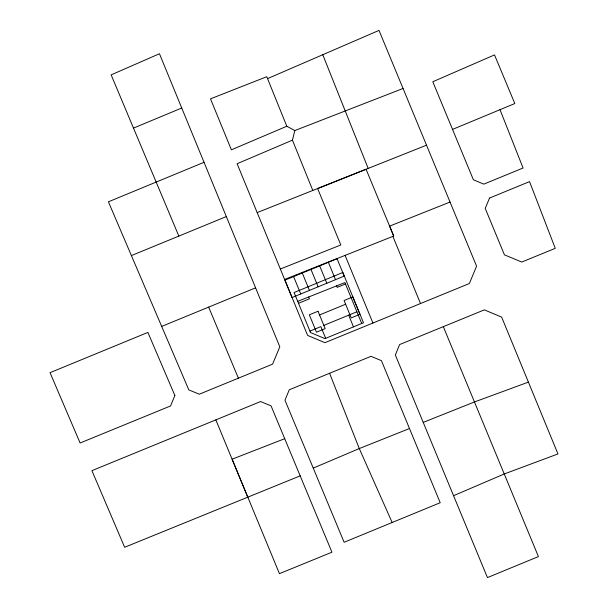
<?xml version="1.0" encoding="UTF-8"?>
<svg xmlns="http://www.w3.org/2000/svg" width="608" height="608" viewBox="0 0 608 608"><rect width="100%" height="100%" fill="white"/><g stroke="black" fill="none" stroke-linecap="round" stroke-linejoin="round"><path stroke-width="0.91" d="M292.44 140.159L294.819 130.56L403.058 88.472L476.581 266.19L469.368 283.518L324.953 342.676L307.625 335.426L237.112 163.727L292.44 140.159L312.816 190.448M267.543 78.614L379.004 30.4L403.058 88.472M453.545 495.695L504.245 473.974L557.962 453.94L501.653 317.118L484.325 309.867L399.638 344.554L395.322 354.966L487.449 577.6L538.414 556.586L443.316 326.663M286.801 126.251L231.397 149.819L210.497 98.846L266.768 76.707L286.801 126.251L294.819 130.56M313.264 468.107L359.275 448.56L409.488 428.526L440.2 502.725L344.128 542.268L284.962 400.186L289.286 389.774L371.002 356.318L381.414 360.643L409.488 428.526M204.037 162.298L108.414 201.803L188.814 389.888L199.264 394.212L272.559 364.177L279.809 346.811L159.456 53.74L111.158 74.868L133.486 128.09L181.746 108.019M452.527 129.405L514.809 103.542L494.509 54.91L432.797 81.746L473.389 179.77L483.801 184.133L523.078 168.006L500.004 109.676M131.381 255.588L226.328 216.57M161.675 326.405L255.603 287.835M298.498 303.301L309.419 298.809L308.674 296.993M345.473 283.974L337.227 287.364L336.619 285.874M319.55 314.959L345.618 304.236M309.936 331.109L320.857 326.618L325.675 338.322M323.836 325.386L356.919 311.782M300.185 475.851L124.648 547.268L91.914 470.66L260.604 401.538L271.054 405.863L331.945 552.193L279.437 573.656L215.84 419.885M423.206 422.4L474.476 401.956L528.42 382.105M257.184 212.587L426.52 145.19M280.341 269.01L340.814 244.986L317.627 188.571L366.077 169.252L393.703 236.041L392.874 236.383L420.5 303.514M450.049 202.061L389.606 226.115L393.703 236.041L284.62 279.452M297.692 301.355L344.903 282.576L361.73 323.486M284.734 438.68L232.112 459.2L247.79 497.162M392.16 522.5L359.275 448.56L329.582 373.274M133.486 128.09L178.851 236.079M208.658 307.116L238.389 378.161M345.101 255.398L372.917 323.023M328.366 262.284L335.517 279.665M348.673 315.18L353.484 326.884M319.671 265.856L326.823 283.237M310.984 269.435L318.136 286.816M302.29 273.007L309.442 290.388M293.603 276.579L300.755 293.96M368.182 168.424L322.772 54.72M174.868 395.489L170.582 405.939L80.112 442.996L50.038 372.674L147.881 332.416L174.868 395.489M489.554 198.041L485.23 208.415L504.435 254.836L521.763 262.056L555.256 248.33L529.545 181.617L489.554 198.041M337.052 258.712L284.909 280.159L292.06 297.54L344.204 276.093L337.052 258.712M342.813 272.49L294.074 292.547L310.536 332.561L324.968 338.61L363.493 322.764L342.813 272.49M318.022 311.243L309.335 314.822L316.479 332.204L325.174 328.624L318.022 311.243M352.784 296.947L344.09 300.519L351.242 317.9L359.936 314.328L352.784 296.947"/></g></svg>
